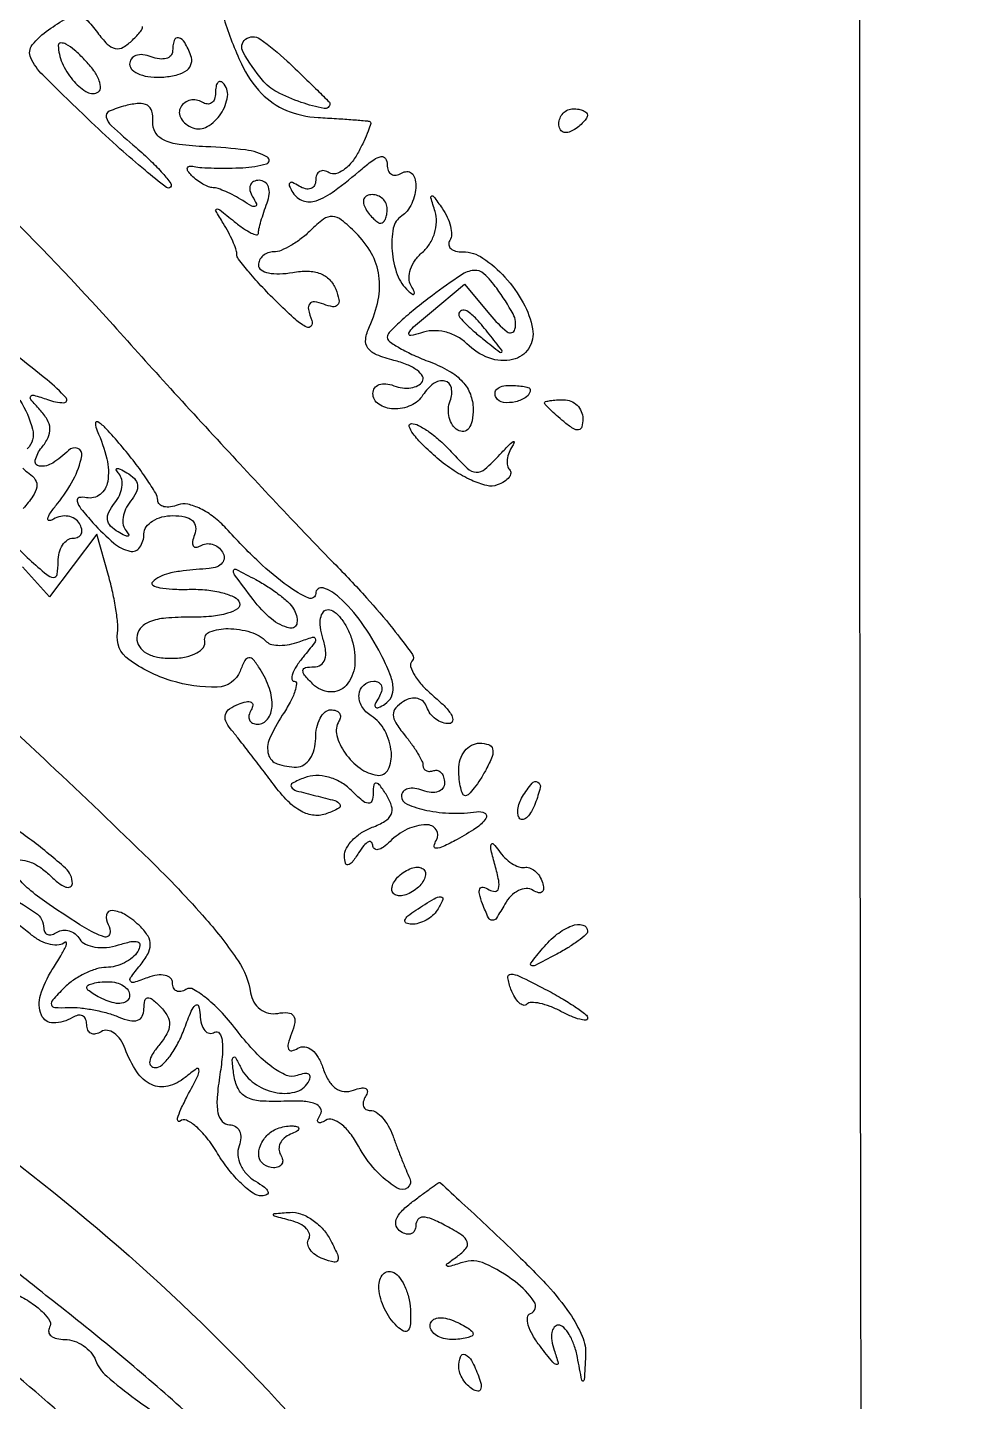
# Model space of a CAD drawing. Extents: x 123 to 893, y 112 to 937.
# Drawn here: x 195.9 to 262.5, y 480.7 to 576.7 of the extents above; entities that cross this region are included whole.
import ezdxf

# ---------------------------------------------------------------- set-up
doc = ezdxf.new("R2010")
doc.units = 0

msp = doc.modelspace()

# ---------------------------------------------------------------- linework, layer by layer
for points in [[(505, 723), (505.013655, 624.25, 0.000571), (505.06234, 586.230152, 0.000921), (505.200423, 553.846875, 0.000132), (505.38367, 525.076146, 0.063888), (505.630286, 523.25, 0.077982), (506.147819, 522.083228, 0.144438), (506.926697, 521.412716, 0.088454), (508.224277, 521.08494, 0.017747), (510.616631, 521, 0.016086), (512.298042, 521.054108, 0.026141), (513.716903, 521.220312, 0.024109), (514.785852, 521.456084, 0.332777), (515.015378, 521.75, 0.004505), (515.022414, 522.362296, 0.000001), (515.095159, 551.728108, 0.000021), (515.174312, 584.257832, 0.000013), (515.265378, 622.749944), (515.5, 722.999887)], [(267, 476.335935), (261.329506, 472.134816, -0.010253), (258.52269, 470.143143, -0.043475), (256.72622, 469.138907, -0.091903), (255.55389, 468.852585, -0.27182), (254.844818, 469.216849, -0.14187), (254.13483, 471.653205, -0.000108), (254.03705, 537.430708, -0.00085), (254.062564, 596.826422, -0.013858), (254.657336, 616.75), (255.305577, 628), (263.807625, 628)], [(209.5966, 577.272681, 0.033838), (210.812793, 574.128986, 0.081532), (212.216007, 572.075663, 0.104904), (213.956092, 570.886336, 0.084849), (216.168172, 570.388833, -0.002593), (217.465531, 570.314655, -0.003809), (218.605048, 570.234854, -0.00183), (219.572288, 570.156146, -0.069269), (219.785184, 570.107829, -0.394156), (219.850117, 569.976238, -0.016484), (219.667771, 569.435947, -0.020886), (219.380701, 568.757384, -0.012353), (218.98501, 567.971992, -0.046669), (218.499748, 567.238813, -0.0693), (217.939465, 566.71215, -0.092842), (217.395213, 566.461921, -0.202545), (216.949827, 566.531009, 0.094851), (216.587462, 566.669243, 0.172963), (216.279012, 566.617173, 0.172698), (216.072786, 566.381569, 0.094526), (216, 566, -0.123177), (215.907894, 565.631794, -0.188059), (215.660863, 565.419987, -0.150165), (215.287124, 565.405439, -0.073727), (214.845492, 565.595492, 0.028948), (214.383813, 565.845132, 0.323892), (214.19018, 565.808164, 0.309012), (214.158708, 565.608429, 0.02762), (214.41459, 565.138197, 0.17313), (215.117491, 564.576313, 0.167501), (216.028395, 564.576695, 0.077202), (217.311254, 565.255096, 0.017262), (219.25, 566.807092, -0.022035), (220.059644, 567.442643, -0.114965), (220.580134, 567.65813, -0.303128), (220.877759, 567.523412, -0.140182), (221, 567.095971, 0.090743), (221.076181, 566.679663, 0.169435), (221.29375, 566.420127, 0.17602), (221.618683, 566.357979, 0.098841), (222, 566.5, -0.131946), (222.379909, 566.613866, -0.190139), (222.70625, 566.495862, -0.14379), (222.926373, 566.146634, -0.069308), (223, 565.618034, -0.05888), (222.926857, 564.99906, -0.050548), (222.710352, 564.379647, -0.053046), (222.391547, 563.85171, -0.092253), (222.013964, 563.50863, 0.210165), (221.419993, 562.645843, 0.068896), (221.339477, 561.06988, 0.06557), (221.705625, 559.412913, 0.121647), (222.467889, 558.27577, 0.029428), (222.764479, 558.036263, 0.445969), (222.879416, 558.061786, 0.244078), (222.88514, 558.227662, 0.018677), (222.671336, 558.636693, -0.129573), (222.531276, 559.160475, -0.082083), (222.632687, 559.787994, -0.072694), (222.953686, 560.421253, -0.066043), (223.45157, 560.959806, 0.079742), (223.95814, 561.538633, 0.064322), (224.304064, 562.290301, 0.065238), (224.444041, 563.093444, 0.087985), (224.346227, 563.823113, -0.004294), (224.04992, 564.780355, -0.375036), (224.107483, 564.907202, -0.355211), (224.246482, 564.870904, -0.00415), (224.839685, 564.047746, -0.045054), (225.196605, 563.433096, -0.050663), (225.421128, 562.787753, -0.057351), (225.490481, 562.207702, -0.140411), (225.375, 561.797746, 0.164395), (225.304963, 561.495495, 0.19061), (225.439228, 561.234338, 0.123245), (225.783558, 561.057709, 0.057241), (226.285995, 561, -0.150574), (227.687157, 560.568253, -0.059449), (229.224664, 559.229071, -0.056899), (230.507059, 557.439588, -0.082605), (231.159746, 555.61359, -0.190125), (230.887978, 554.254165, -0.19684), (229.76578, 553.471495, -0.145481), (228.111726, 553.585201, -0.107367), (226.559429, 554.583428, 0.074597), (225.870873, 555.09233, 0.0652), (225.031287, 555.40581, 0.065729), (224.146181, 555.490916, 0.07847), (223.324301, 555.33112, -0.045054), (222.642666, 555.15081, -0.601229), (222.518819, 555.311475, -0.104716), (222.844767, 555.754217, -0.00846), (223.946398, 556.702236), (226.392796, 558.736485), (228.163129, 556.618243, 0.049175), (229.387455, 555.415853, 0.541861), (229.928284, 555.592117, 0.193908), (229.79862, 556.663237, 0.031971), (228.656772, 558.454714, 0.044777), (227.763725, 559.471158, 0.221106), (227.059954, 559.70847, 0.12186), (226.16605, 559.379628, 0.010403), (224.156772, 557.957786, 0.011316), (222.947318, 557.020536, 0.016421), (221.927302, 556.13536, 0.012003), (221.136891, 555.366487, 0.196264), (221, 555.031179, 0.2459), (221.151593, 554.741576, 0.021123), (221.88125, 554.279947, 0.024059), (222.850548, 553.783002, 0.016179), (224, 553.306102, -0.040542), (225.339656, 552.672203, -0.076823), (226.268569, 551.926625, -0.093974), (226.810727, 551.049661, -0.091835), (227, 550.027847, -0.04278), (226.929439, 549.204667, -0.113565), (226.702466, 548.663575, -0.204868), (226.354322, 548.453316, -0.174938), (225.931826, 548.542134, -0.109884), (225.564485, 548.900093, -0.081902), (225.33511, 549.419289, -0.076891), (225.27569, 550.017004, -0.078162), (225.400442, 550.601151, 0.136281), (225.486499, 551.499392, 0.306202), (225.032092, 551.968339, 0.212691), (224.237316, 551.797054, 0.096755), (223.5, 551, -0.151573), (222.657225, 550.266231, -0.111981), (221.436149, 550.028259, -0.138429), (220.40703, 550.353006, -0.252685), (220, 551.106989, -0.154099), (220.118415, 551.482083, -0.15229), (220.431218, 551.723326, -0.114223), (220.906415, 551.784115, -0.066643), (221.467975, 551.650663, 0.05924), (222.068423, 551.498579, 0.068209), (222.658985, 551.502407, 0.078989), (223.150242, 551.654554, 0.140726), (223.461064, 551.937, 0.279064), (223.464531, 552.309972, 0.099337), (223.09311, 552.722499, 0.063319), (222.3974, 553.114662, 0.035244), (221.471061, 553.417907, -0.033638), (220.253794, 553.812072, -0.141063), (219.652643, 554.279288, -0.194425), (219.496769, 554.900681, -0.073794), (219.753374, 555.774581, 0.05701), (220.369993, 557.641367, 0.087367), (220.422393, 559.339991, 0.091732), (219.895997, 560.895011, 0.06912), (218.805395, 562.337463, 0.026912), (217.814758, 563.226837, 0.1579), (217.169947, 563.47291, 0.175836), (216.541965, 563.280877, 0.035145), (215.642857, 562.5, -0.032161), (214.989814, 561.925966, -0.032192), (214.26875, 561.440625, -0.03396), (213.586132, 561.10227, -0.098387), (213.071429, 561, 0.085861), (212.662295, 560.929221, 0.093838), (212.314732, 560.725702, 0.100322), (212.082273, 560.422418, 0.113987), (212, 560.066221, 0.260177), (212.180772, 559.742334, 0.086902), (212.702931, 559.534205, 0.060225), (213.476047, 559.467849, 0.036191), (214.392955, 559.566367, -0.049585), (215.468343, 559.652903, -0.088724), (216.335346, 559.480961, -0.107154), (216.979782, 559.052963, -0.101507), (217.404296, 558.388806, -0.038191), (217.620542, 557.664316, -0.226019), (217.532447, 557.289509, -0.270675), (217.205171, 557.163813, -0.05115), (216.562268, 557.337732, 0.053699), (215.912897, 557.509861, 0.278502), (215.58416, 557.374186, 0.214668), (215.498051, 556.976475, 0.034991), (215.721303, 556.199072, -0.238559), (215.675857, 555.818198, -0.379892), (215.378783, 555.739943, -0.063219), (214.606141, 556.262668, -0.013629), (213.420376, 557.363636, -0.010086), (212.300505, 558.506959, -0.014233), (211.353362, 559.573011, -0.010339), (210.617791, 560.48774, -0.159463), (210.484687, 560.863636, 0.080213), (210.421493, 561.202929, 0.017764), (210.20167, 561.753693, 0.018025), (209.89857, 562.379047, 0.016504), (209.542729, 563, -0.006564), (209.020209, 563.871198, -0.524675), (209.077726, 563.993607, -0.211332), (209.295249, 563.937744, -0.003397), (210.308042, 563.127555, 0.018195), (210.957787, 562.638599, 0.037973), (211.502987, 562.317084, 0.06546), (211.873411, 562.191783, 0.472689), (212, 562.295768, -0.058751), (212.035768, 562.599119, -0.010955), (212.178303, 563.142257, -0.011599), (212.374616, 563.772976, -0.010366), (212.606989, 564.418213, 0.063043), (212.757181, 565.030656, 0.114061), (212.699489, 565.540996, 0.155778), (212.44724, 565.873655, 0.154447), (212.047972, 566, 0.116267), (211.660687, 565.908709, 0.185661), (211.434078, 565.660863, 0.155432), (211.409688, 565.286902, 0.077733), (211.595492, 564.845492, -0.029537), (211.862483, 564.350334, -0.434528), (211.796008, 564.185988, -0.22106), (211.541601, 564.203446, -0.015193), (210.904508, 564.580179, 0.018621), (210.317878, 564.921667, 0.019548), (209.716741, 565.212671, 0.019627), (209.180559, 565.422181, 0.077728), (208.833333, 565.484687, -0.088734), (208.519246, 565.548346, -0.034487), (208.117708, 565.740294, -0.032795), (207.701406, 566.013299, -0.034864), (207.333333, 566.333333, -0.045993), (207.076826, 566.641933, -0.218261), (207.038542, 566.86261, -0.313508), (207.177949, 566.981271, -0.074301), (207.5, 566.964912, 0.034666), (208.040336, 566.894392, 0.009022), (208.916146, 566.857209, 0.009128), (209.918098, 566.851068, 0.009209), (210.916667, 566.881579, 0.057194), (212.566831, 567.153345, 0.666004), (212.622103, 567.618692, 0.09788), (211.10077, 568.120809, 0.021004), (208.31814, 568.348526, -0.02111), (206.471052, 568.500079, -0.080865), (205.367302, 568.824002, -0.151366), (204.79304, 569.356083, -0.149956), (204.617511, 570.121734, 0.082941), (204.55103, 570.833228, 0.201294), (204.235508, 571.243191, 0.151597), (203.643526, 571.373499, 0.042912), (202.702585, 571.211973, 0.036856), (201.571382, 570.825195, 0.370177), (201.36698, 570.411167, 0.146322), (201.723013, 569.818644, 0.007196), (203.450457, 568.288956, -0.013587), (204.489426, 567.344965, -0.022695), (205.303629, 566.489521, -0.019003), (205.873814, 565.780544, -0.372046), (205.854861, 565.521528, -0.379809), (205.56385, 565.50421, -0.00527), (204.072942, 566.702622, -0.011573), (202.323024, 568.208996, -0.006984), (200.316622, 570.070141, -0.004668), (196.929731, 573.361949, -0.089236), (196.086893, 574.561987, -0.285323), (196.196462, 575.458746, -0.070699), (197.326705, 576.51628, -0.021401), (198.623033, 577.34393, -0.146499)], [(199.967089, 577.241873, -0.038128), (200.753306, 576.322696, 0.036996), (201.434838, 575.522249, 0.146744), (201.995386, 575.215946, 0.185032), (202.552524, 575.304275, 0.065655), (203.203747, 575.803747, 0.018432), (203.777813, 576.421774, 0.180629), (203.899217, 576.75, 0.353906)], [(193.768252, 564.341618, -0.016555), (201.843146, 555.890694, 0.002506), (205.848284, 551.456072, 0.002011), (210.202045, 546.722136, 0.002032), (214.262918, 542.377699, 0.005179), (217.253123, 539.26977, -0.009783), (219.553149, 536.834708, -0.016168), (221.386047, 534.68052, -0.010032), (222.765704, 532.875399, -0.370115), (222.728961, 532.395628, 0.279326), (222.636535, 532.018971, 0.064391), (222.922644, 531.399605, 0.04856), (223.493293, 530.661877, 0.029964), (224.292525, 529.909127, -0.025303), (225.061976, 529.197835, -0.066976), (225.508846, 528.598026, -0.186112), (225.561595, 528.219719, -0.340519), (225.333333, 528.033269, -0.093452), (224.858036, 528.108926, -0.072311), (224.394122, 528.355532, -0.070975), (224.011814, 528.729724, -0.083358), (223.774316, 529.177051, 0.119477), (223.527466, 529.571153, 0.132437), (223.136069, 529.790109, 0.11798), (222.650475, 529.795856, 0.082822), (222.142425, 529.588023, 0.071366), (221.592882, 529.128834, 0.191686), (221.419661, 528.659346, 0.136869), (221.595009, 528.087154, 0.030838), (222.201442, 527.257278, -0.017188), (222.698603, 526.614508, -0.020725), (223.118548, 525.977067, -0.01987), (223.423989, 525.419758, -0.11592), (223.5, 525.096305, 0.141634), (223.559788, 524.889475, 0.144858), (223.720313, 524.748602, 0.11619), (223.963302, 524.699034, 0.073039), (224.25, 524.75, -0.150915), (224.53508, 524.756324, -0.144618), (224.779687, 524.601385, -0.111674), (224.944189, 524.29774, -0.068624), (225, 523.893011, -0.158089), (224.878743, 523.519085, -0.151946), (224.559375, 523.280284, -0.112257), (224.073899, 523.22328, -0.06502), (223.5, 523.361626, 0.055937), (222.925634, 523.511135, 0.100118), (222.440625, 523.483616, 0.147206), (222.122486, 523.289193, 0.184534), (222, 522.968615, 0.304156), (222.383096, 522.397106, 0.046425), (223.763541, 521.974688, 0.044034), (225.516845, 521.770108, 0.04622), (227.25, 521.881579, -0.171663), (227.817797, 521.776256, -0.440881), (227.897496, 521.414568, -0.091336), (227.198677, 520.730098, -0.025371), (225.879323, 519.935416, -0.012512), (224.900361, 519.442592, -0.104615), (224.420762, 519.328838, -0.474034), (224.281955, 519.490368, -0.094818), (224.43834, 519.900232, 0.298138), (224.419614, 520.622517, 0.254363), (223.727731, 520.971554, 0.104243), (222.398283, 520.648079, 0.08495), (221.2, 519.8, -0.038699), (220.737392, 519.403951, -0.10736), (220.348002, 519.231562, -0.239309), (220.09789, 519.29995, -0.207397), (219.984687, 519.55, 0.21473), (219.885729, 519.760663, 0.314272), (219.689119, 519.780313, 0.094989), (219.375124, 519.516484, 0.027221), (219, 519, -0.018424), (218.53939, 518.341779, -0.178283), (218.257184, 518.160687, -0.412355), (218.07533, 518.27586, -0.053067), (218.015313, 518.782224, -0.130861), (218.153252, 519.326292, -0.065315), (218.580016, 519.900693, -0.058012), (219.211044, 520.416716, -0.053868), (219.95921, 520.789207, 0.045894), (220.842825, 521.211731, 0.152084), (221.268281, 521.686014, 0.180424), (221.310146, 522.26388, 0.069883), (220.974523, 523.006983, 0.015281), (220.50089, 523.707792, 0.194628), (220.237301, 523.873586, 0.41781), (220.066069, 523.752754, 0.038309), (220.015313, 523.178571, -0.075083), (219.925204, 522.625384, -0.363051), (219.675663, 522.467914, -0.14677), (219.246809, 522.662025, -0.017227), (218.471061, 523.386082, 0.066213), (217.741731, 523.944174, 0.065117), (216.887832, 524.296055, 0.068349), (216.012765, 524.40543, 0.088931), (215.221061, 524.25355, 0.02731), (214.37696, 523.875039, 0.4378), (214.302496, 523.605272, 0.187973), (214.644172, 523.349181, 0.009758), (216, 523, -0.009917), (217.348805, 522.652172, -0.186363), (217.693415, 522.395213, -0.438441), (217.620099, 522.124857, -0.028169), (216.786788, 521.749462, -0.116514), (215.897884, 521.628767, -0.10126), (214.99779, 521.906073, -0.07384), (214.058535, 522.617291, -0.033103), (213.047672, 523.795502, 0.002036), (212.201166, 524.916012, 0.001948), (211.333015, 526.046335, 0.001929), (210.558988, 527.038097, 0.00699), (210.055431, 527.660106, -0.074288), (209.722571, 528.207646, -0.176713), (209.699996, 528.676565, -0.164537), (209.987401, 529.072524, -0.062675), (210.596485, 529.398651, -0.038631), (211.152713, 529.564142, -0.161641), (211.495173, 529.526821, -0.324184), (211.609284, 529.325073, -0.110784), (211.492921, 528.988546, 0.083829), (211.339308, 528.610882, 0.162559), (211.37252, 528.290385, 0.18139), (211.58529, 528.077206, 0.107279), (211.940983, 528, 0.236847), (212.635597, 528.348589, 0.149317), (212.948165, 529.220799, 0.094213), (212.769782, 530.484719, 0.059293), (212.123851, 531.833846, 0.028368), (211.651923, 532.492532, 0.250566), (211.333441, 532.627694, 0.254818), (211.047999, 532.437119, 0.029181), (210.71798, 531.707451, -0.304031), (209.123718, 530.583466, -0.081805), (205.897328, 531.03637, -0.079734), (202.933892, 532.511405, -0.283835), (202.149695, 534.383402, 0.063495), (202.167818, 534.995419, 0.014689), (202.037425, 536.019929, 0.014936), (201.815646, 537.199556, 0.014112), (201.520212, 538.386569), (200.714631, 541.273137), (199.061777, 539.0819), (197.408924, 536.890663), (195.506058, 538.993306, -0.042243)], [(194.866431, 540.621386, 0.022373), (195.991904, 539.507326, 0.008732), (197.200918, 538.450995, 0.156249), (197.672141, 538.256941, 0.393603), (197.933073, 538.46337, 0.037901), (198, 539.345012, -0.062127), (198.078935, 539.977828, -0.080435), (198.311086, 540.513847, -0.097925), (198.655128, 540.872602, -0.153975), (199.059017, 541, 0.111402), (199.412891, 541.079835, 0.183522), (199.622439, 541.298542, 0.159256), (199.650552, 541.627895, 0.080893), (199.489919, 542.016312, 0.114024), (199.159704, 542.349683, 0.098926), (198.699422, 542.526028, 0.092469), (198.179442, 542.517838, 0.085227), (197.680902, 542.324353, -0.118433), (197.376528, 542.228702, -0.510506), (197.27464, 542.350784, -0.091681), (197.4604, 542.754327, -0.016974), (197.956169, 543.408923, 0.049041), (199.058805, 545.076796, 0.070356), (199.658251, 546.741385, 0.36511), (199.375763, 547.264723, 0.298709), (198.730699, 547.130699, -0.055653), (197.623714, 546.246078, -0.167936), (196.696436, 546.028718, -0.460712), (196.404322, 546.451307, -0.108953), (196.853762, 547.323794, 0.0608), (197.30026, 548.018442, 0.12514), (197.428325, 548.647495, 0.120834), (197.241669, 549.276083, 0.054591), (196.726206, 549.970972, -0.011679), (196.094165, 550.685894, -0.34751), (196.087003, 550.911889, -0.31733), (196.31205, 550.986219, -0.0107), (197.25, 550.678563, 0.076022), (198.404416, 550.460616, 0.660997), (198.562131, 550.797802, 0.040977), (197.228154, 552.061279, 0.002607), (193.00848, 555.412172, 0.010533)], [(195.333286, 550.629344, -0.080328), (196.218225, 548.602256, -0.26514), (195.847625, 547.247625, 0.063274)], [(195.529621, 545.892523, 0.074169), (195.97801, 545.51359, -0.118992), (196.406587, 545.080667, -0.180318), (196.503876, 544.565577, -0.110284), (196.237754, 543.917801, -0.031531), (195.557047, 543.063036, 0.032704)], [(186.607942, 534.930729, -0.010926), (197.379469, 525.233451, -0.004327), (204.406818, 518.507764, -0.019355), (208.333426, 514.376211, -0.03255), (210.580376, 511.458154, -0.10919), (211.455722, 509.225144, 0.090886), (211.682316, 508.579129, 0.101159), (212.117532, 508.083167, 0.104387), (212.700264, 507.808195, 0.102875), (213.34762, 507.790169, -0.059474), (214.065583, 507.832134, -0.231724), (214.441751, 507.61883, -0.19951), (214.537361, 507.160611, -0.044596), (214.314091, 506.376124, 0.026771), (214.082942, 505.661608, 0.168536), (214.111066, 505.285239, 0.363851), (214.33311, 505.17402, 0.080174), (214.758065, 505.350476, -0.17816), (215.233762, 505.447377, -0.131524), (215.730104, 505.229753, -0.093188), (216.181673, 504.704596, -0.05431), (216.518345, 503.942199, 0.057117), (216.891561, 503.10969, 0.103425), (217.39383, 502.561451, 0.128972), (217.990979, 502.332251, 0.119658), (218.642279, 502.416224, -0.041211), (219.174237, 502.571516, -0.168447), (219.502939, 502.527839, -0.317899), (219.611527, 502.323935, -0.10724), (219.492921, 501.988546, 0.072296), (219.328882, 501.610332, 0.148166), (219.33826, 501.290385, 0.188807), (219.515016, 501.079128, 0.125874), (219.824352, 501, -0.151347), (220.230057, 500.874317, -0.060578), (220.671236, 500.485937, -0.052543), (221.078131, 499.91954, -0.044747), (221.384012, 499.25, 0.006002), (221.66291, 498.488573, 0.004343), (221.991194, 497.646675, 0.004387), (222.317078, 496.852196, 0.009529), (222.584203, 496.24932, -0.358493), (222.417155, 495.601315, -0.307495), (221.69367, 495.577126, -0.066943), (220.167692, 496.854374, -0.062284), (218.989881, 498.518908, 0.041248), (218.421973, 499.397467, 0.062948), (217.783029, 500.040735, 0.085289), (217.175392, 500.367089, 0.222644), (216.694777, 500.311362, -0.044895), (216.347241, 500.137508, -0.324437), (216.176505, 500.18171, -0.279509), (216.148859, 500.371147, -0.038365), (216.34003, 500.741164, 0.275607), (216.34659, 501.158545, 0.179624), (215.965299, 501.47529, 0.07291), (215.094616, 501.644699, 0.022942), (213.764465, 501.645672, -0.027874), (212.127292, 501.66301, -0.106029), (211.149677, 501.941581, -0.155237), (210.577051, 502.527508, -0.084178), (210.278415, 503.5, -0.007137), (210.163794, 504.48617, -0.22008), (210.242249, 504.713868, -0.503316), (210.392172, 504.694745, -0.013057), (210.758489, 504, 0.124887), (211.696604, 502.903252, 0.09987), (213.123905, 502.273323, 0.113169), (214.540713, 502.285831, 0.198293), (215.47653, 502.962025, 0.091557), (215.613748, 503.31479, 0.310014), (215.519706, 503.529474, 0.188742), (215.21511, 503.586033, 0.044255), (214.706881, 503.441014, -0.19635), (213.962337, 503.45692, -0.056398), (212.942788, 504.043118, -0.044634), (211.783683, 505.067321, -0.02658), (210.589763, 506.471202, 0.022964), (209.479667, 507.795799, 0.035498), (208.394073, 508.820162, 0.039305), (207.463216, 509.4664, 0.277257), (206.93482, 509.459717, -0.086684), (206.577812, 509.316859, -0.165547), (206.274603, 509.353547, -0.17922), (206.072622, 509.562855, -0.103596), (206, 509.909598, 0.203904), (205.856904, 510.2459, 0.140125), (205.485938, 510.442709, 0.0916), (204.920359, 510.457783, 0.050674), (204.25, 510.281384, -0.01192), (203.286974, 509.946427, -0.345917), (203.057596, 510.031504, -0.306389), (203.069313, 510.29138, -0.010511), (203.726206, 511.136563, 0.042841), (204.268147, 511.935405, 0.123587), (204.441785, 512.576422, 0.140198), (204.282965, 513.173502, 0.061789), (203.776206, 513.823794, 0.055855), (202.738924, 514.652027, 0.121835), (201.779017, 514.969847, 0.378691), (201.380508, 514.668939, 0.190666), (201.5, 514, -0.197178), (201.608034, 513.348037, -0.443945), (201.220264, 513.131116, -0.058277), (199.84166, 513.783509, -0.009606), (197.370863, 515.393961, -0.023805), (196.090246, 516.356317, -0.04506), (195.17514, 517.265419, -0.06903)], [(195.340228, 518.522937, -0.069625), (196.01065, 518.373351, -0.058749), (196.740982, 517.996915, -0.048067), (197.41938, 517.437763, 0.030111), (198.027362, 516.898908, 0.078867), (198.535693, 516.616179, 0.199893), (198.853802, 516.630316, 0.290751), (199, 516.860477, 0.214907), (198.515986, 517.93457, 0.019165), (196.166033, 519.857229, 0.022024), (193.666481, 521.579603, 0.140747)], [(194.121499, 516.192524, -0.033191), (196.425809, 514.819031, -0.246553), (197, 513.725375, 0.135032), (197.075311, 513.451597, 0.190641), (197.273452, 513.29872, 0.141631), (197.574552, 513.299021, 0.067901), (197.930902, 513.457295, -0.112784), (198.336156, 513.595632, -0.10021), (198.780245, 513.55313, -0.094203), (199.195018, 513.335602, -0.086805), (199.515059, 512.975635, 0.146145), (199.915883, 512.619099, 0.071631), (200.575985, 512.419431, 0.06161), (201.380208, 512.397188, 0.053029), (202.209386, 512.566457, -0.023277), (203.093279, 512.802336, -0.135994), (203.569253, 512.775611, -0.3561), (203.718129, 512.538245, -0.107804), (203.566212, 512.107134, -0.084413), (203.19304, 511.68337, -0.053431), (202.638692, 511.325221, -0.051905), (201.998825, 511.082082, -0.064945), (201.369554, 511, 0.075076), (200.686365, 510.896836, 0.038482), (199.878823, 510.577409, 0.037151), (199.080541, 510.111972, 0.045849), (198.418536, 509.561393, 0.012878), (197.622627, 508.723394, 0.246019), (197.535786, 508.385319, 0.33724), (197.768161, 508.193825, 0.019923), (198.739964, 508.194909, -0.036427), (199.540555, 508.169389, -0.020873), (200.497052, 508.028323, -0.020769), (201.451848, 507.805066, -0.032278), (202.25, 507.526527, 0.044391), (203.015445, 507.280004, 0.134785), (203.556904, 507.304443, 0.201867), (203.880393, 507.583302, 0.115756), (204, 508.093011, -0.045724), (204.053985, 508.682119, -0.325768), (204.25, 508.867742, -0.208174), (204.574672, 508.77362, -0.023192), (205.157618, 508.242382, -0.067324), (205.644351, 507.60338, -0.141388), (205.788793, 507.00167, -0.120388), (205.597843, 506.349766, -0.042065), (205.035174, 505.542382, 0.033162), (204.582474, 504.916806, 0.101637), (204.400248, 504.429052, 0.231904), (204.493052, 504.129872, 0.206425), (204.794222, 504, 0.188685), (205.261725, 504.182934, 0.046474), (205.823133, 504.807813, 0.041072), (206.376968, 505.697178, 0.031182), (206.837719, 506.75, -0.011445), (207.30262, 507.937799, -0.11542), (207.611853, 508.365704, -0.548932), (207.821758, 508.303327, -0.058638), (207.921053, 507.690983, 0.053071), (208.019271, 507.039592, 0.109803), (208.253159, 506.584158, 0.176471), (208.577921, 506.394619, 0.185206), (208.940766, 506.463391, -0.391076), (209.26472, 506.400414, -0.127774), (209.46175, 505.905737, -0.052387), (209.481739, 504.915874, -0.019099), (209.309923, 503.522408, 0.020337), (209.115528, 501.913043, 0.066716), (209.172881, 500.845962, 0.131191), (209.466716, 500.234278, 0.218921), (209.976146, 500, -0.135398), (210.401817, 499.882577, -0.152261), (210.684262, 499.567144, -0.123887), (210.771918, 499.089662, -0.075505), (210.648522, 498.526447, 0.116063), (210.561509, 497.887332, 0.084625), (210.749692, 497.192883, 0.077815), (211.179875, 496.548711, 0.074854), (211.791533, 496.056856, -0.026004), (212.412439, 495.650215, -0.133513), (212.666846, 495.33141, -0.392021), (212.593495, 495.123487, -0.115608), (212.235302, 495.030409, -0.160054), (211.628241, 495.213797, -0.038677), (210.80683, 495.889128, -0.035795), (209.938844, 496.851624, -0.028976), (209.148378, 497.996409, 0.029036), (208.392245, 499.091191, 0.049761), (207.626863, 499.893366, 0.070037), (206.964725, 500.317384, 0.304251), (206.527621, 500.246409, -0.441288), (206.383137, 500.25792, -0.238955), (206.345292, 500.453633, -0.038601), (206.579138, 501.08394, -0.011709), (207.028265, 502, 0.004187), (207.777452, 503.471648, 0.144829), (207.844377, 503.850484, 0.575014), (207.676428, 503.924341, 0.014983), (206.880181, 503.307202, -0.111709), (205.671431, 502.698034, -0.17431), (204.523698, 502.814156, -0.135281), (203.50556, 503.698009, -0.058325), (202.684121, 505.313382, 0.059227), (202.353276, 505.961112, 0.090933), (201.915112, 506.411253, 0.12153), (201.443328, 506.597308, 0.173546), (201.007063, 506.504365, -0.087809), (200.62252, 506.351484, -0.166666), (200.295825, 506.393218, -0.178345), (200.078076, 506.622106, -0.102225), (200, 507, 0.101261), (199.922582, 507.378351, 0.177706), (199.70625, 507.608064, 0.167455), (199.381806, 507.651081, 0.088621), (199, 507.5, -0.137403), (197.673784, 507.117954, -0.303549), (196.833431, 507.670978, -0.176375), (196.76367, 509.060043, -0.067506), (197.589374, 510.842599, 0.007976), (198.191331, 511.81862, 0.024788), (198.55312, 512.501625, 0.150855), (198.584138, 512.724791, 0.597983), (198.48572, 512.758676, -0.161896), (198.06466, 512.567968, -0.078955), (197.468915, 512.599755, -0.06538), (196.796276, 512.8388, -0.052123), (196.150051, 513.258676, 0.004727), (195.28354, 513.946424, 0.233889)], [(183.246577, 505.557536, -0.052711), (208.018659, 486.157175, -0.055054), (227.40434, 462.721039, -0.046285)], [(207.32259, 479.585959, 0.008176), (203.012893, 483.334358, 0.007717), (198.5, 487.014231, -0.000812), (196.345901, 488.721734, -0.00063), (194.006638, 490.58702, -0.000637)], [(195.215871, 488.099286, -0.03096), (196.218421, 487.500955, -0.04972), (196.979768, 486.860554, -0.066027), (197.416459, 486.274336, -0.271909), (197.406854, 485.849286, 0.17878), (197.341768, 485.527797, 0.188117), (197.503332, 485.249478, 0.115515), (197.900381, 485.061127, 0.053283), (198.472368, 485, -0.083074), (199.122053, 484.891307, -0.065953), (199.759478, 484.572912, -0.066329), (200.288535, 484.101895, -0.086338), (200.620689, 483.546085, 0.122363), (201.394256, 482.439099, 0.021311), (203.399769, 480.834684, 0.019079), (206.240873, 478.916012, 0.009303)], [(208.428379, 470.166665, 0.020918), (195.147768, 482.435849, -0.003578)]]:
    msp.add_lwpolyline(points, format="xyb")
for points in [[(198.015313, 575.424965, 0.099124), (198.27894, 574.21284, 0.069814), (199.01149, 573.021133, 0.078685), (199.931142, 572.209339, 0.237304), (200.739457, 572.128115, 0.290988), (200.959242, 572.424161, 0.110398), (200.880121, 572.956217, 0.065567), (200.497013, 573.660038, 0.034388), (199.855111, 574.424965, 0.022228), (199.142819, 575.101189, 0.054331), (198.549437, 575.512764, 0.136995), (198.177779, 575.598051, 0.405404)], [(206, 575.031385, -0.184534), (205.877514, 574.710807, -0.147206), (205.559375, 574.516384, -0.100118), (205.074366, 574.488865, -0.055937), (204.5, 574.638374, 0.06427), (203.926061, 574.777636, 0.111329), (203.440625, 574.723006, 0.151743), (203.121374, 574.487783, 0.159997), (203, 574.11819, 0.215093), (203.181877, 573.714963, 0.091169), (203.701611, 573.402358, 0.066865), (204.473954, 573.224665, 0.043823), (205.388462, 573.220078, 0.043039), (206.359748, 573.385406, 0.103318), (207.010609, 573.708305, 0.161903), (207.309965, 574.161907, 0.158489), (207.281473, 574.708877, 0.036807), (206.846874, 575.632052, 0.205491), (206.421716, 575.956528, 0.403357), (206.106339, 575.775854, 0.071059)], [(217, 571.364359, -0.470423), (216.584285, 571.020288, -0.036433), (214.988706, 571.44623, -0.03673), (213.28535, 572.180756, -0.102392), (212.281803, 573, -0.038387), (210.931212, 574.951632, -0.37577), (211.106071, 575.859527, -0.329796), (212.105919, 575.884039, -0.03599), (214, 574.338013, -0.002345), (215.150093, 573.242266, -0.003773), (216.11875, 572.296501, -0.000786), (216.960523, 571.459493, -0.199242)], [(209, 572.10765, -0.081648), (208.930102, 571.682459, -0.160128), (208.726548, 571.411013, -0.182985), (208.423579, 571.33435, -0.110306), (208.069098, 571.457295, 0.09691), (207.670838, 571.607364, 0.097419), (207.246164, 571.59586, 0.09843), (206.860961, 571.424976, 0.101208), (206.574842, 571.121097, 0.148544), (206.47175, 570.731435, 0.12363), (206.5916, 570.318223, 0.099887), (206.925533, 569.943141, 0.069574), (207.422985, 569.667927, 0.228515), (208.426852, 569.751346, 0.112789), (209.379563, 570.651155, 0.113981), (209.840868, 571.868088, 0.234342), (209.523539, 572.809795, 0.182106), (209.326224, 572.899128, 0.254003), (209.153789, 572.819499, 0.119482), (209.036015, 572.543143, 0.041279)], [(235, 570.559017, -0.151918), (234.934461, 570.34829, -0.038439), (234.70625, 570.066025, -0.035638), (234.382774, 569.768994, -0.029505), (234, 569.5, -0.082592), (233.6179, 569.343488, -0.161196), (233.29375, 569.3746, -0.182303), (233.078288, 569.586039, -0.108972), (233, 569.940983, -0.093332), (233.076123, 570.345238, -0.09642), (233.29375, 570.688914, -0.099167), (233.618444, 570.918938, -0.105053), (234, 571, -0.042167), (234.382849, 570.967655, -0.061769), (234.70625, 570.870461, -0.081139), (234.92554, 570.727648, -0.210953)], [(219.5, 564, 0.029505), (219.768994, 563.617226, 0.035638), (220.066025, 563.29375, 0.038439), (220.34829, 563.065539, 0.151918), (220.559017, 563, 0.210953), (220.727648, 563.07446, 0.081139), (220.870461, 563.29375, 0.061769), (220.967655, 563.617151, 0.042167), (221, 564, 0.105053), (220.918938, 564.381556, 0.099167), (220.688914, 564.70625, 0.09642), (220.345238, 564.923877, 0.093332), (219.940983, 565, 0.108972), (219.586039, 564.921712, 0.182303), (219.3746, 564.70625, 0.161196), (219.343488, 564.3821, 0.082592)], [(226, 556.622445, 0.184603), (226.08115, 556.410139, 0.013803), (226.514062, 555.952641, 0.017649), (227.079598, 555.425681, 0.012436), (227.75, 554.872445, 0.001576), (228.879507, 553.99236, 0.377591), (229, 554, 0.377591), (229.00764, 554.120493, 0.001576), (228.127555, 555.25, 0.017685), (227.23668, 556.306759, 0.065617), (226.573889, 556.869516, 0.241985), (226.193395, 556.90695, 0.307699)], [(231, 551.39235, -0.242453), (230.73067, 550.869573, -0.095999), (229.973487, 550.524204, -0.093664), (229.127513, 550.482091, -0.223667), (228.613087, 550.817021, -0.158515), (228.534562, 551.139071, -0.191218), (228.669932, 551.417083, -0.126631), (229.024148, 551.605052, -0.059057), (229.543989, 551.666667, -0.017729), (230.102116, 551.64687, -0.028836), (230.572297, 551.586086, -0.02859), (230.921037, 551.499492, -0.328686)], [(234.666667, 549.34921, -0.058985), (234.598355, 548.772162, -0.303392), (234.373636, 548.564488, -0.188172), (233.992221, 548.64783, -0.026407), (233.333333, 549.138321, -0.008736), (232.822431, 549.577629, -0.012937), (232.391667, 549.981783, -0.008084), (232.049962, 550.330516, -0.192074), (232, 550.455778, -0.344914), (232.064865, 550.538622, -0.021349), (232.391667, 550.604718, -0.024357), (232.822184, 550.651466, -0.014866), (233.333333, 550.666667, -0.097821), (233.842208, 550.566148, -0.09765), (234.275, 550.279664, -0.098226), (234.564818, 549.851978, -0.100269)], [(200.727384, 548.5, -0.046717), (201.399947, 546.546536, -0.099366), (201.463804, 544.956285, -0.186292), (200.933178, 544.042941, -0.228732), (199.982608, 543.823979, 0.110035), (199.476661, 543.826074, 0.425057), (199.329282, 543.58672, 0.107197), (199.599214, 543.049355, 0.014121), (200.43305, 542.073979, 0.031467), (201.897709, 540.64714, 0.123601), (203.016963, 540.087789, 0.303269), (203.707266, 540.356654, 0.153816), (204, 541.285714, -0.155073), (204.155829, 541.77607, -0.097722), (204.594773, 542.19375, -0.080058), (205.250531, 542.475635, -0.061629), (206.02476, 542.571429, -0.051235), (206.849167, 542.486729, -0.130664), (207.382045, 542.219645, -0.184275), (207.606002, 541.791414, -0.121546), (207.536214, 541.233776, 0.043818), (207.399338, 540.755665, 0.170869), (207.44378, 540.455983, 0.311142), (207.634413, 540.356298, 0.108444), (207.942356, 540.464374, -0.109749), (208.341291, 540.60323, -0.099868), (208.776225, 540.567159, -0.095102), (209.180273, 540.361176, -0.089269), (209.489919, 540.016312, -0.138858), (209.602823, 539.620134, -0.17317), (209.475564, 539.261823, -0.132295), (209.108901, 538.998101, -0.070229), (208.559017, 538.875, 0.006364), (206.743854, 538.706187, 0.032611), (205.747184, 538.534423, 0.059897), (205.098663, 538.293637, 0.077715), (204.587084, 537.920418, 0.504478), (204.61922, 537.70641, 0.074135), (205.106387, 537.534465, 0.037323), (205.994596, 537.430347, 0.016814), (207.168806, 537.420418, -0.030796), (208.404492, 537.375414, -0.041717), (209.502822, 537.174007, -0.047744), (210.331892, 536.861788, -0.200644), (210.675115, 536.469817, -0.336927), (210.538819, 536.067713, -0.077447), (209.847234, 535.742599, -0.048975), (208.718066, 535.528964, -0.024291), (207.260061, 535.469817, 0.022462), (205.517947, 535.405524, 0.071223), (204.383376, 535.14703, 0.127416), (203.740178, 534.688156, 0.176203), (203.5, 534.027778, 0.144404), (203.678404, 533.422935, 0.120017), (204.167238, 532.959942, 0.088073), (204.9571, 532.677273, 0.04632), (206, 532.598485, 0.045599), (206.939294, 532.700615, 0.074008), (207.692835, 532.973279, 0.106286), (208.150628, 533.364155, 0.218519), (208.252204, 533.814096, -0.371405), (208.603089, 534.451853, -0.09246), (209.874279, 534.672921, -0.069993), (211.450249, 534.431558, -0.124048), (212.571996, 533.761337, 0.142652), (212.928324, 533.565746, 0.054134), (213.497712, 533.5026, 0.047973), (214.169501, 533.565653, 0.042186), (214.847766, 533.756132, -0.013253), (215.784116, 534.078529, -0.428664), (215.97406, 533.973564, -0.23181), (215.915444, 533.683752, -0.006935), (215.127555, 532.687231, 0.024949), (214.651978, 532.039045, 0.055845), (214.374894, 531.495624, 0.118622), (214.331161, 531.144221, 0.381683), (214.492565, 531, -0.432164), (214.658866, 530.823252, -0.068174), (214.554273, 530.299294, -0.041276), (214.214856, 529.530332, -0.020468), (213.667058, 528.614619, 0.041086), (212.777744, 526.978636, 0.173096), (212.697515, 525.881442, 0.247958), (213.317473, 525.223806, 0.082378), (214.666667, 525, 0.148195), (215.175139, 525.154091, 0.098894), (215.608333, 525.5875, 0.082425), (215.900407, 526.235391, 0.064853), (216, 527, -0.050979), (216.07823, 527.765275, -0.070927), (216.311086, 528.4125, -0.09101), (216.654781, 528.847664, -0.182172), (217.059017, 529, -0.080793), (217.426791, 528.940182, -0.15914), (217.662119, 528.765662, -0.183592), (217.72951, 528.505986, -0.111548), (217.625, 528.202254, 0.206021), (217.477743, 527.209227, 0.089494), (218.054767, 525.976044, 0.081361), (219.100057, 524.916294, 0.121638), (220.298613, 524.426678, 0.324923), (221.070254, 524.830953, 0.141081), (221.288778, 526.03482, 0.095637), (220.834745, 527.548336, 0.134575), (219.879293, 528.574601, -0.12062), (219.225506, 529.239275, -0.153956), (219.029355, 530.071214, -0.194659), (219.355513, 530.732057, -0.183988), (220.059017, 531, -0.132745), (220.403738, 530.906838, -0.19028), (220.59735, 530.660863, -0.143226), (220.599686, 530.287383, -0.068937), (220.404508, 529.845492, 0.02902), (220.156973, 529.387548, 0.313776), (220.190797, 529.191172, 0.317137), (220.385792, 529.156106, 0.029332), (220.841825, 529.402242, 0.142826), (221.289593, 529.899088, 0.133275), (221.415534, 530.572934, 0.076938), (221.1904, 531.518281, 0.022474), (220.56227, 532.879584, 0.036608), (219.203928, 535.092942, 0.049263), (217.650694, 536.856529, 0.112413), (216.519158, 537.514059, 0.505865), (216, 537.132232, -0.538715), (215.512949, 536.811374, -0.055601), (214.069117, 537.632017, -0.033387), (212.025325, 539.334978, -0.018172), (209.742904, 541.674579, 0.043901), (208.885798, 542.467252, 0.050929), (207.942968, 543.054227, 0.058259), (207.057583, 543.366117, 0.14825), (206.385243, 543.31759, -0.054142), (205.852198, 543.176799, -0.094063), (205.396351, 543.193911, -0.137739), (205.090107, 543.360755, -0.191348), (204.964037, 543.643011, 0.124162), (204.818218, 544.13345, 0.01377), (204.188734, 545.12951, 0.016098), (203.355478, 546.288499, 0.012381), (202.375209, 547.5, 0.010475), (201.36556, 548.637332, 0.069713), (200.779832, 549.115508, 0.601009), (200.604148, 549.010943, 0.094416)], [(225.465547, 547.03807, 0.018594), (226.596043, 545.878601, 0.177158), (227.220225, 545.607172, 0.199023), (227.833489, 545.819564, 0.024333), (228.870535, 546.8352, -0.00767), (229.462731, 547.455142, -0.045923), (229.803581, 547.742914, -0.700343), (229.867288, 547.698147, -0.078479), (229.758676, 547.455121, 0.051462), (229.51475, 546.979741, 0.062146), (229.392111, 546.493608, 0.073533), (229.402195, 546.070305, 0.154917), (229.551804, 545.781529, -0.226848), (229.638918, 545.534676, -0.143396), (229.520107, 545.247065, -0.086972), (229.188751, 544.956037, -0.045225), (228.693391, 544.712585, -0.154274), (227.967981, 544.668809, -0.043634), (226.885476, 545.043317, -0.039534), (225.671155, 545.705625, -0.03289), (224.494724, 546.589046, -0.016568), (223.485892, 547.51574, -0.038009), (222.807038, 548.291782, -0.082343), (222.543765, 548.799466, -0.509502), (222.689473, 549, -0.123952), (223.190323, 548.8739, -0.030493), (223.917672, 548.423683, -0.029348), (224.712345, 547.789032, -0.025667)], [(203.057234, 543.568963, 0.064137), (202.715094, 543.028809, 0.073475), (202.540581, 542.443664, 0.084493), (202.554283, 541.905028, 0.136349), (202.758676, 541.497665, -0.051532), (202.949252, 541.237981, -0.539115), (202.900785, 541.139852, -0.145908), (202.67047, 541.17859, -0.016746), (202.201442, 541.428702, -0.070019), (201.669558, 541.844229, -0.161204), (201.452194, 542.29636, -0.149196), (201.539797, 542.813732, -0.057258), (201.942766, 543.431037, 0.064137), (202.284906, 543.971191, 0.073475), (202.459419, 544.556336, 0.084493), (202.445717, 545.094972, 0.136349), (202.241324, 545.502335, -0.051532), (202.050748, 545.762019, -0.539115), (202.099215, 545.860148, -0.145908), (202.32953, 545.82141, -0.016746), (202.798558, 545.571298, -0.070019), (203.330442, 545.155771, -0.161204), (203.547806, 544.70364, -0.149196), (203.460203, 544.186268, -0.057258)], [(214.460618, 536.063721, -0.16237), (214.692944, 535.078776, -0.453405), (214.189136, 534.712102, -0.12017), (212.905373, 535.3504, -0.056772), (211.627205, 536.703935, -0.002073), (210.334981, 538.442426, -0.195897), (210.259685, 538.739587, -0.515413), (210.424492, 538.825441, -0.004963), (211.821511, 538.095524, -0.020771), (212.654798, 537.604, -0.020412), (213.449428, 537.042342, -0.020792), (214.103934, 536.493647, -0.069602)], [(218.531949, 533.899337, -0.099503), (218.728223, 532.105433, -0.159611), (218.125723, 530.70361, -0.23393), (217.011323, 530.247194, -0.180556), (215.8, 530.8, -0.019352), (215.225214, 531.421088, -0.193382), (215.114039, 531.75, -0.344865), (215.285739, 531.945654, -0.046615), (215.867388, 532, 0.144241), (216.353823, 532.14331, 0.174601), (216.64088, 532.519299, 0.111425), (216.693701, 533.143555, 0.042478), (216.5, 534, -0.044145), (216.329361, 534.766318, -0.07803), (216.34544, 535.4125, -0.120633), (216.536318, 535.839094, -0.231498), (216.865225, 536, -0.167757), (217.29632, 535.851173, -0.058877), (217.767325, 535.38293, -0.050376), (218.203047, 534.703225, -0.040536)], [(227.910803, 524.833333, -0.018377), (227.501101, 524.131105, -0.025738), (227.081311, 523.538542, -0.024147), (226.699953, 523.100303, -0.204377), (226.464816, 523, -0.294031), (226.284947, 523.115785, -0.044681), (226.13654, 523.538542, -0.038162), (226.033655, 524.130744, -0.023937), (226, 524.833333, -0.07735), (226.109001, 525.533715, -0.090002), (226.424759, 526.128125, -0.100775), (226.894529, 526.525496, -0.125967), (227.445986, 526.666667, -0.077272), (228.085434, 526.56725, -0.259078), (228.365943, 526.269334, -0.157784), (228.331664, 525.740127, -0.028439)], [(231.345077, 522.456872, -0.035865), (231.083816, 521.899181, -0.069269), (230.786868, 521.507038, -0.118528), (230.50546, 521.335123, -0.281567), (230.276326, 521.390341, -0.156651), (230.142323, 521.651151, -0.070517), (230.133355, 522.040231, -0.059701), (230.242038, 522.490157, -0.049364), (230.458881, 522.933469, -0.030391), (231.120758, 523.871774, -0.36195), (231.525317, 523.954259, -0.344086), (231.696703, 523.564815, -0.029555)], [(230.586803, 517.98959, -0.135239), (230.947098, 517.958851, -0.085071), (231.315326, 517.74621, -0.074168), (231.635476, 517.387969, -0.064965), (231.854732, 516.935804, -0.067704), (231.933758, 516.517106, -0.235858), (231.826769, 516.272221, -0.245298), (231.571372, 516.21657, -0.071879), (231.191192, 516.381837, 0.149685), (230.713283, 516.507136, 0.104058), (230.168688, 516.369166, 0.085882), (229.639093, 515.985591, 0.065697), (229.210452, 515.411574, -0.013691), (228.636844, 514.449392, -0.262215), (228.340505, 514.290205, -0.287862), (228.070534, 514.467275, -0.01583), (227.660446, 515.442479, -0.028211), (227.439669, 516.131703, -0.174038), (227.47298, 516.496612, -0.357998), (227.696108, 516.603729, -0.078558), (228.118588, 516.426708, 0.144726), (228.538251, 516.312315, 0.338424), (228.777521, 516.503435, 0.11017), (228.791805, 517.081498, 0.020307), (228.541627, 518.124771, -0.009431), (228.265565, 519.174747, -0.120182), (228.265959, 519.579334, -0.591883), (228.422877, 519.621372, -0.039202), (228.796297, 519.16459, 0.045601), (229.214976, 518.665592, 0.050245), (229.704773, 518.268577, 0.05648), (230.189305, 518.023725, 0.135522)], [(223.5, 517, -0.064269), (223.189439, 516.617474, -0.051777), (222.769763, 516.29375, -0.053414), (222.310186, 516.073533, -0.085235), (221.881966, 516, -0.117858), (221.550471, 516.079239, -0.186277), (221.357263, 516.29375, -0.154201), (221.338175, 516.617617, -0.076764), (221.5, 517, -0.064269), (221.810561, 517.382526, -0.051777), (222.230237, 517.70625, -0.053414), (222.689814, 517.926467, -0.085235), (223.118034, 518, -0.117858), (223.449529, 517.920761, -0.186277), (223.642737, 517.70625, -0.154201), (223.661825, 517.382383, -0.076764)], [(224.5, 515, -0.075854), (224.175433, 514.618541, -0.054031), (223.713662, 514.298248, -0.053889), (223.192374, 514.083483, -0.074131), (222.690983, 514.015313, -0.102799), (222.327599, 514.095709, -0.37991), (222.239151, 514.292684, -0.147021), (222.445888, 514.597454, -0.027275), (223, 515, -0.008108), (224.281145, 515.798791, -0.136158), (224.758161, 515.931144, -0.541951), (224.886554, 515.734105, -0.034464)], [(235, 513.535184, -0.218527), (234.889134, 513.293631, -0.01838), (234.339063, 512.854729, -0.021767), (233.611999, 512.364569, -0.015019), (232.75, 511.871464, -0.003375), (231.333791, 511.129072, -0.245559), (231.079457, 511.130474, -0.467986), (231.042273, 511.30642, -0.005653), (231.872445, 512.33628, -0.051797), (232.862483, 513.310877, -0.077147), (233.915407, 513.913808, -0.153838), (234.668442, 513.95963, -0.344282)], [(203, 509.031385, -0.184534), (202.877514, 508.710807, -0.147206), (202.559375, 508.516384, -0.100118), (202.074366, 508.488865, -0.055937), (201.5, 508.638374, -0.02136), (200.925442, 508.887494, -0.030395), (200.440625, 509.160341, -0.030693), (200.087111, 509.420671, -0.222225), (200, 509.606989, -0.289661), (200.096084, 509.758929, -0.046727), (200.440625, 509.884553, -0.039339), (200.925176, 509.971531, -0.024748), (201.5, 510, -0.062722), (202.073532, 509.92777, -0.08088), (202.559375, 509.715469, -0.098158), (202.884506, 509.400789, -0.152681)], [(235, 507.439136, -0.422657), (234.870031, 507.31285, -0.057055), (234.451123, 507.373049, -0.038638), (233.848527, 507.582117, -0.020055), (233.131483, 507.929632, 0.030425), (232.37884, 508.275325, 0.041415), (231.662634, 508.486674, 0.04734), (231.074765, 508.551339, 0.2028), (230.755022, 508.421688, -0.26724), (230.513383, 508.356598, -0.125518), (230.221012, 508.51971, -0.073539), (229.915668, 508.908808, -0.038056), (229.650399, 509.468662, -0.048965), (229.426873, 510.28088, -0.462912), (229.630267, 510.524142, -0.115727), (230.231296, 510.387791, -0.005933), (232.026861, 509.48611, -0.012631), (233.166081, 508.860031, -0.018799), (234.12664, 508.250605, -0.01423), (234.86813, 507.708363, -0.231751)], [(214.243769, 499.335642, 0.07888), (213.806545, 499.073164, 0.105417), (213.522598, 498.709292, 0.121773), (213.435807, 498.302558, 0.131107), (213.552786, 497.91459, -0.092807), (213.687549, 497.565579, -0.171257), (213.640906, 497.268661, -0.174358), (213.419494, 497.070312, -0.096615), (213.059017, 497, -0.160003), (212.38287, 497.222055, -0.194803), (212.036364, 497.785476, -0.148314), (212.136598, 498.564954, -0.091007), (212.666667, 499.333333, -0.072132), (213.000958, 499.582947, -0.043368), (213.455729, 499.780976, -0.042489), (213.952946, 499.902167, -0.056785), (214.416667, 499.921053, -0.063895), (214.744155, 499.854544, -0.402313), (214.81538, 499.717003, -0.198133), (214.671089, 499.537978, -0.029506)], [(229.878776, 491.115618, -0.01543), (232.200021, 488.760743, -0.036265), (233.741697, 486.834075, -0.050067), (234.62789, 485.220741, -0.115447), (234.863818, 483.865618, -0.000868), (234.763803, 482.179294, -0.339607), (234.689407, 482.093739, -0.416017), (234.605718, 482.149555, -0.000961), (234.294267, 483.75, 0.03636), (234.062383, 484.611379, 0.049792), (233.7241, 485.339063, 0.060277), (233.337603, 485.842163, 0.201492), (232.961834, 486, 0.229596), (232.669296, 485.858194, 0.125794), (232.504044, 485.485937, 0.080351), (232.5, 484.920572, 0.044705), (232.665917, 484.25, -0.012697), (232.949623, 483.353584, -0.581324), (232.840449, 483.24145, -0.15983), (232.568692, 483.416159, -0.004647), (231.704419, 484.5, -0.033033), (231.166936, 485.289312, -0.059828), (230.854249, 486.004297, -0.093924), (230.797689, 486.538628, -0.293855), (231.007386, 486.8125, 0.489008), (231.277093, 487.63895, 0.08281), (229.944534, 489.042586, 0.055045), (227.839488, 490.293411, 0.186652), (226.272681, 490.382987, -0.005274), (225.334299, 490.09127, -0.285021), (225.16183, 490.137976, -0.444961), (225.173783, 490.276143, -0.007036), (225.8851, 490.798181, 0.06027), (226.496898, 491.356182, 0.268589), (226.583395, 491.815428, 0.164066), (226.216327, 492.284639, 0.02258), (225.1351, 492.927697, 0.021483), (224.133043, 493.409815, 0.095988), (223.498896, 493.547691, 0.231023), (223.145926, 493.385221, 0.17303), (223, 492.976167, -0.112818), (222.916583, 492.611178, -0.184186), (222.688672, 492.395799, -0.158133), (222.345261, 492.368552, -0.07994), (221.940159, 492.536984, -0.167403), (221.634949, 492.9102, -0.1789), (221.635087, 493.38063, -0.10394), (221.987825, 493.941401, -0.038383), (222.690159, 494.564197, -0.002157), (223.393126, 495.092417, -0.003323), (224.006187, 495.542653, -0.001105), (224.539153, 495.926849, -0.095353), (224.628776, 495.968197, -0.251902), (224.71963, 495.944861, -0.000283), (226.224083, 494.555871, -0.002432), (227.905966, 492.986066, -0.001481)], [(216.987955, 492.022505, -0.013486), (217.520568, 490.959353, -0.19111), (217.545511, 490.542678, -0.386488), (217.288369, 490.397045, -0.036043), (216.528883, 490.62729, -0.057262), (215.985695, 490.910637, -0.087931), (215.606006, 491.279263, -0.118436), (215.445366, 491.67118, -0.178562), (215.517987, 492.029103, 0.208214), (215.568157, 492.377522, 0.127837), (215.358043, 492.742929, 0.085603), (214.900219, 493.072454, 0.049519), (214.262243, 493.308317, -0.002444), (213.133313, 493.6087, -0.315828), (213.045635, 493.714066, -0.415085), (213.121807, 493.803645, -0.00292), (214.214816, 493.883999, -0.10299), (214.949163, 493.782225, -0.062131), (215.736788, 493.385036, -0.058368), (216.455526, 492.77003, -0.063841)], [(222.616662, 487.100511, -0.022663), (222.623549, 486.096471, -0.160166), (222.455719, 485.64525, -0.357115), (222.148223, 485.579365, -0.077774), (221.676785, 485.923215, -0.084213), (220.808897, 487.145691, -0.089838), (220.417549, 488.558948, -0.170435), (220.651868, 489.489498, -0.339135), (221.330176, 489.723781, -0.138858), (221.78698, 489.413063, -0.060469), (222.190633, 488.792553, -0.053289), (222.485331, 487.983901, -0.047741)], [(227, 485.393011, -0.289661), (226.903916, 485.241071, -0.046727), (226.559375, 485.115447, -0.039339), (226.074824, 485.028469, -0.024748), (225.5, 485, -0.062722), (224.926468, 485.07223, -0.08088), (224.440625, 485.284531, -0.098158), (224.115494, 485.599211, -0.152681), (224, 485.968615, -0.184534), (224.122486, 486.289193, -0.147206), (224.440625, 486.483616, -0.100118), (224.925634, 486.511135, -0.055937), (225.5, 486.361626, -0.02136), (226.074558, 486.112506, -0.030395), (226.559375, 485.839659, -0.030693), (226.912889, 485.579329, -0.222225)], [(227.381557, 482.448062, -0.036408), (227.556862, 481.868281, -0.155351), (227.525685, 481.512472, -0.32948), (227.325929, 481.393111, -0.1144), (226.988546, 481.507079, -0.061454), (226.610411, 481.810572, -0.051183), (226.290385, 482.21498, -0.053277), (226.072509, 482.65395, -0.088797), (226, 483.059017, -0.079093), (226.117673, 483.798253, -0.444011), (226.441482, 483.942608, -0.168622), (226.894727, 483.51997, -0.029964)]]:
    msp.add_lwpolyline(points, format="xyb", close=True)

doc.saveas('drawing.dxf')
